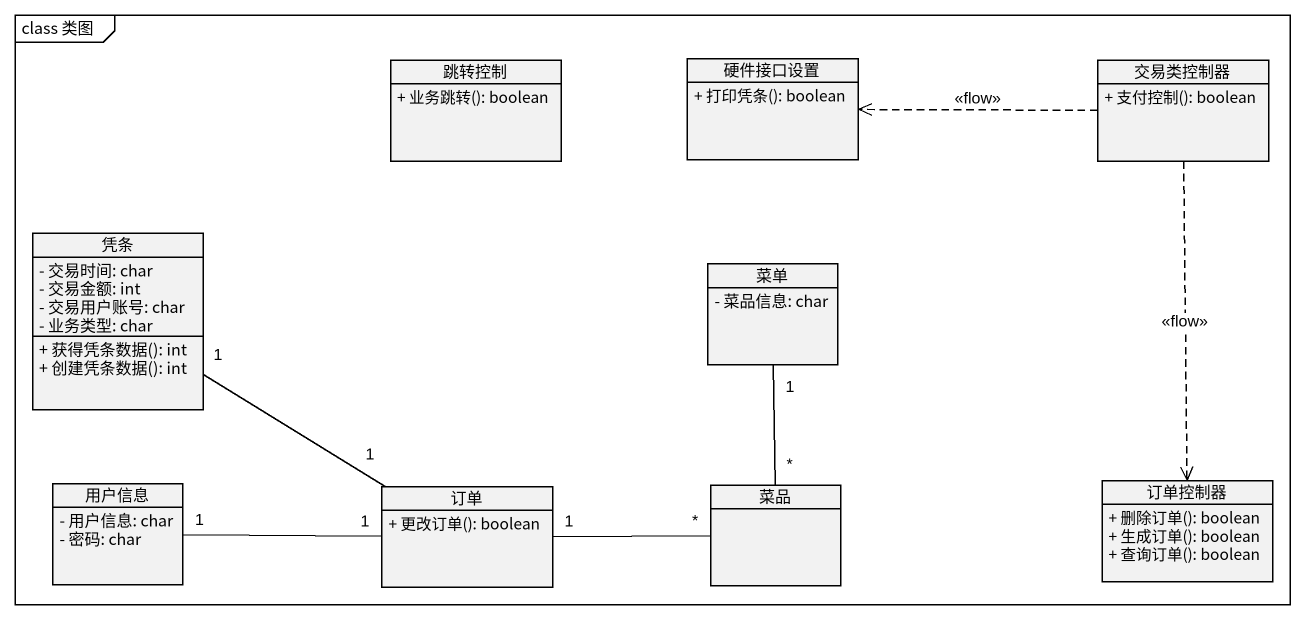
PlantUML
@startuml
mainframe class 类图
hide circle
hide empty members
skinparam classAttributeIconSize 0
class 跳转控制 {
  + 业务跳转(): boolean
}
class 硬件接口设置 {
  + 打印凭条(): boolean
}
class 交易类控制器 {
  + 支付控制(): boolean
}
class 凭条 {
  - 交易时间: char
  - 交易金额: int
  - 交易用户账号: char
  - 业务类型: char
  + 获得凭条数据(): int
  + 创建凭条数据(): int
}
class 菜单 {
  - 菜品信息: char
}
class 用户信息 {
  - 用户信息: char
  - 密码: char
}
class 订单 {
  + 更改订单(): boolean
}
class 菜品
class 订单控制器 {
  + 删除订单(): boolean
  + 生成订单(): boolean
  + 查询订单(): boolean
}
交易类控制器 .left.> 硬件接口设置 : <<flow>>
交易类控制器 ..> 订单控制器 : <<flow>>
凭条 "1" -- "1" 订单
菜单 "1" -- "*" 菜品
用户信息 "1" -right- "1" 订单
订单 "1" -right- "*" 菜品
@enduml
